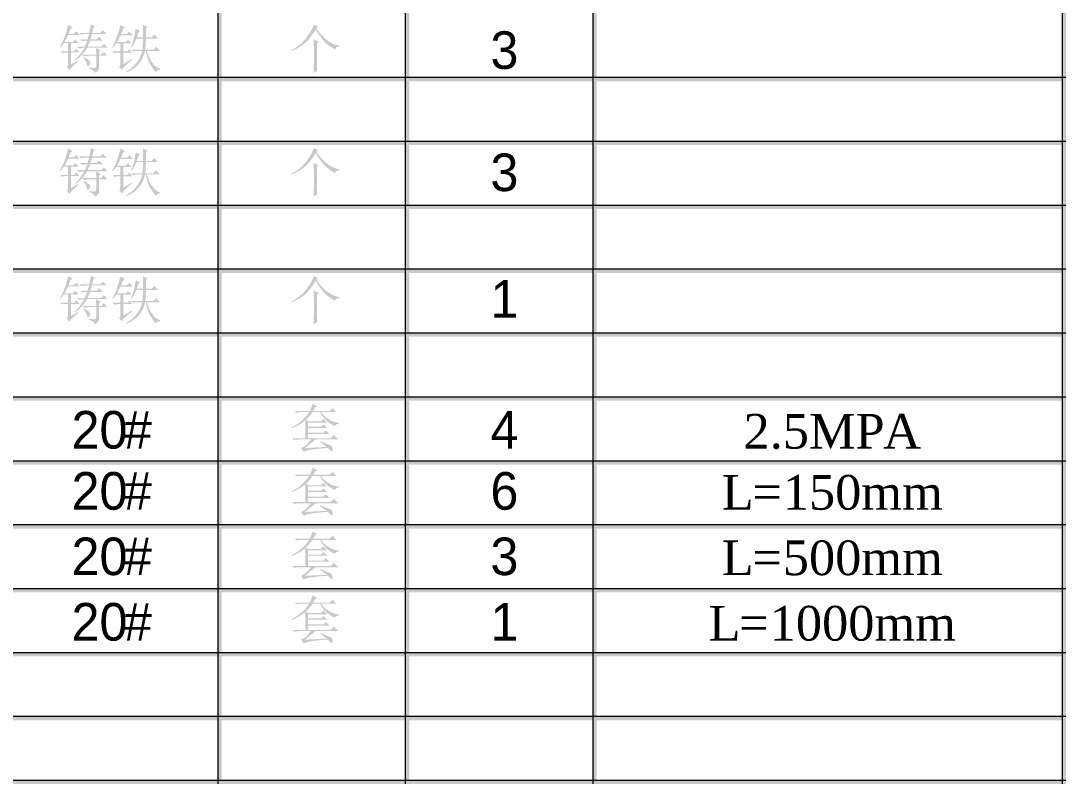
# Model space of a CAD drawing. Header units: millimetres. Extents: x 0 to 169, y 13 to 258.
# Drawn here: x 84.5 to 169, y 12.7 to 74.4 of the extents above; entities that cross this region are included whole.
import ezdxf

# ---------------------------------------------------------------- set-up
doc = ezdxf.new("R2010")
doc.units = ezdxf.units.MM

msp = doc.modelspace()

# ---------------------------------------------------------------- hatches: boundary and pattern name
h = msp.add_hatch(color=0)
h.dxf.hatch_style = 2
h.paths.add_polyline_path([(168.656, 12.706615), (168.994653, 12.706615), (168.994653, 258.105892), (168.656, 258.105892)])
h = msp.add_hatch(color=0)
h.dxf.hatch_style = 2
h.paths.add_polyline_path([(168.656, 12.706615), (168.994653, 12.706615), (168.994653, 257.767226), (168.656, 257.767226)])
h = msp.add_hatch(color=0)
h.dxf.hatch_style = 2
h.paths.add_polyline_path([(100.397028, 12.706615), (100.735691, 12.706615), (100.735691, 241.638226), (100.397028, 241.638226)])
h = msp.add_hatch(color=0)
h.dxf.hatch_style = 2
h.paths.add_polyline_path([(115.552361, 12.706615), (115.891024, 12.706615), (115.891024, 241.638226), (115.552361, 241.638226)])
h = msp.add_hatch(color=0)
h.dxf.hatch_style = 2
h.paths.add_polyline_path([(130.718278, 12.706615), (131.056941, 12.706615), (131.056941, 219.317976), (130.718278, 219.317976)])
h = msp.add_hatch(color=0)
h.paths.add_polyline_path([(89.214634, 73.436868), (90.02492, 73.436868), (90.069362, 73.640473), (90.103468, 73.821341), (90.127239, 73.979471), (90.140675, 74.114863), (90.504477, 73.949498), (90.372186, 73.866816), (90.256431, 73.436868), (90.917889, 73.436868), (91.132863, 73.651842), (91.430519, 73.337649), (90.239894, 73.337649), (90.107602, 72.907701), (90.603696, 72.907701), (90.835207, 73.106139), (91.116326, 72.808483), (90.091066, 72.808483), (89.983579, 72.548033), (89.892628, 72.328925), (90.967498, 72.328925), (91.215545, 72.543899), (91.496665, 72.229707), (89.859556, 72.229707), (89.641481, 71.908279), (89.400669, 71.621992), (89.137119, 71.370844), (88.850832, 71.154837), (88.817759, 71.204446), (89.048236, 71.435957), (89.260109, 71.684003), (89.453379, 71.948587), (89.628045, 72.229707), (89.594972, 72.229707), (89.388266, 72.217304), (89.198097, 72.180097), (89.049269, 72.328925), (89.661118, 72.328925), (89.752069, 72.531497), (89.859556, 72.808483), (89.843019, 72.808483), (89.636313, 72.79608), (89.446144, 72.758873), (89.297316, 72.907701), (89.892628, 72.907701), (90.008384, 73.337649), (89.760337, 73.337649), (89.553631, 73.325247), (89.363462, 73.28804)])
h.paths.add_polyline_path([(90.58716, 71.684003), (90.583026, 71.903112), (90.570623, 72.196634), (90.950962, 72.031269), (90.81867, 71.915514), (90.81867, 71.684003), (90.984035, 71.684003), (91.199009, 71.898977), (91.480128, 71.584785), (90.81867, 71.584785), (90.81867, 70.67528), (90.802134, 70.516116), (90.735988, 70.385891), (90.620233, 70.284606), (90.454868, 70.212259), (90.419728, 70.320779), (90.330845, 70.41483), (90.188218, 70.494412), (89.991847, 70.559524), (89.991847, 70.62567), (90.252296, 70.612579), (90.438332, 70.603622), (90.503444, 70.609909), (90.549953, 70.637383), (90.577858, 70.686562), (90.58716, 70.757962), (90.58716, 71.584785), (89.991847, 71.584785), (89.785141, 71.572382), (89.594972, 71.535175), (89.446144, 71.684003)])
h.paths.add_polyline_path([(89.578436, 71.46903), (89.749054, 71.376012), (89.880915, 71.295397), (89.974536, 71.227184), (90.030432, 71.171373), (90.087621, 71.080423), (90.107602, 71.006009), (90.091066, 70.931595), (90.041457, 70.840644), (89.983579, 70.76623), (89.942238, 70.741425), (89.88436, 70.778632), (89.843019, 70.890253), (89.799611, 71.016344), (89.735532, 71.146569), (89.650783, 71.280927), (89.545363, 71.41942)])
h.paths.add_polyline_path([(88.536639, 70.873717), (89.098878, 71.18791), (89.148488, 71.1383), (88.996042, 71.007559), (88.861167, 70.888186), (88.743861, 70.780183), (88.644126, 70.683548), (88.56196, 70.598282), (88.497365, 70.524384), (88.450339, 70.461856), (88.420884, 70.410696), (88.222446, 70.67528), (88.292726, 70.778632), (88.305128, 70.923326), (88.305128, 71.849368), (88.20591, 71.849368), (87.999204, 71.836966), (87.809035, 71.799759), (87.660207, 71.948587), (88.305128, 71.948587), (88.305128, 72.610045), (87.974399, 72.610045), (87.842108, 72.448815), (87.676743, 72.26278), (87.627134, 72.295852), (87.843141, 72.667923), (88.028143, 73.089602), (88.182139, 73.560891), (88.305128, 74.08179), (88.685467, 73.883352), (88.520102, 73.784134), (88.429152, 73.544355), (88.354738, 73.354186), (88.768149, 73.354186), (88.966587, 73.56916), (89.247707, 73.254967), (88.321665, 73.254967), (88.164569, 72.953177), (88.024009, 72.709264), (88.71854, 72.709264), (88.900441, 72.907701), (89.165024, 72.610045), (88.536639, 72.610045), (88.536639, 71.948587), (88.801222, 71.948587), (88.983123, 72.147024), (89.23117, 71.849368), (88.536639, 71.849368)])
h = msp.add_hatch(color=0)
h.paths.add_polyline_path([(93.844842, 72.973847), (93.745623, 72.761974), (93.646405, 72.572838), (93.547186, 72.40644), (93.447967, 72.26278), (93.398358, 72.295852), (93.515146, 72.580073), (93.617466, 72.920104), (93.705316, 73.315945), (93.778696, 73.767597), (94.142498, 73.56916), (94.010207, 73.503014), (93.983335, 73.426533), (93.952329, 73.329381), (93.917189, 73.211559), (93.877915, 73.073066), (94.374009, 73.073066), (94.369875, 73.602233), (94.357472, 74.098326), (94.737811, 73.899889), (94.605519, 73.784134), (94.605519, 73.073066), (95.06854, 73.073066), (95.283514, 73.304576), (95.58117, 72.973847), (94.605519, 72.973847), (94.584849, 72.510826), (94.55591, 72.080878), (95.217368, 72.080878), (95.432342, 72.312389), (95.729998, 71.98166), (94.671665, 71.98166), (94.764941, 71.694597), (94.871136, 71.43699), (94.99025, 71.208839), (95.122283, 71.010143), (95.267236, 70.840902), (95.425107, 70.701118), (95.595898, 70.590789), (95.779608, 70.509915), (95.779608, 70.443769), (95.663852, 70.439635), (95.564634, 70.410696), (95.481951, 70.356953), (95.415806, 70.278405), (95.265427, 70.435242), (95.128485, 70.6081), (95.004978, 70.796978), (94.894907, 71.001875), (94.798272, 71.222791), (94.715073, 71.459728), (94.64531, 71.712684), (94.588983, 71.98166), (94.539373, 71.98166), (94.454107, 71.679353), (94.338869, 71.400817), (94.193658, 71.146052), (94.018475, 70.915058), (93.813319, 70.707836), (93.578192, 70.524384), (93.313092, 70.364704), (93.018019, 70.228795), (92.984946, 70.278405), (93.240745, 70.442477), (93.470705, 70.620502), (93.674827, 70.81248), (93.85311, 71.018411), (94.005556, 71.238294), (94.132163, 71.47213), (94.232932, 71.719919), (94.307863, 71.98166), (93.944061, 71.98166), (93.737355, 71.969257), (93.547186, 71.93205), (93.398358, 72.080878), (94.324399, 72.080878), (94.374009, 72.973847)])
h.paths.add_polyline_path([(92.769972, 70.90679), (93.447967, 71.303665), (93.497576, 71.254056), (93.325494, 71.118405), (93.173048, 70.992573), (93.04024, 70.876559), (92.927069, 70.770364), (92.833534, 70.673988), (92.759637, 70.58743), (92.705377, 70.51069), (92.670753, 70.443769), (92.439243, 70.691816), (92.513657, 70.795169), (92.538462, 70.939863), (92.538462, 71.832832), (92.439243, 71.832832), (92.232537, 71.820429), (92.042368, 71.783222), (91.89354, 71.93205), (92.538462, 71.93205), (92.538462, 72.593509), (92.207733, 72.593509), (91.910076, 72.246243), (91.860467, 72.279316), (92.05167, 72.614179), (92.228403, 73.023457), (92.390667, 73.507148), (92.538462, 74.065253), (92.9188, 73.866816), (92.786509, 73.80067), (92.670753, 73.536087), (92.588071, 73.337649), (93.067628, 73.337649), (93.266066, 73.552623), (93.547186, 73.238431), (92.554998, 73.238431), (92.397902, 72.93664), (92.257342, 72.692727), (92.96841, 72.692727), (93.166847, 72.891165), (93.431431, 72.593509), (92.769972, 72.593509), (92.769972, 71.93205), (93.067628, 71.93205), (93.266066, 72.113951), (93.514113, 71.832832), (92.769972, 71.832832)])
h = msp.add_hatch(color=0)
h.paths.add_polyline_path([(108.164533, 70.195722), (108.171768, 70.501647), (108.176935, 70.757962), (108.180036, 70.964668), (108.181069, 71.121764), (108.181069, 72.21317), (108.176935, 72.539765), (108.164533, 72.924238), (108.561408, 72.709264), (108.429116, 72.610045), (108.429116, 70.956399), (108.445653, 70.361087)])
h.paths.add_polyline_path([(108.528335, 73.916425), (108.379507, 73.817207), (108.604902, 73.498966), (108.834949, 73.222583), (109.070162, 72.988575), (109.311061, 72.797458), (109.55282, 72.645443), (109.789929, 72.528052), (110.02187, 72.444767), (110.248127, 72.395071), (110.248127, 72.328925), (110.125137, 72.309288), (110.02075, 72.266914), (109.934968, 72.201801), (109.867788, 72.113951), (109.629043, 72.252444), (109.408901, 72.403339), (109.207363, 72.566637), (109.024429, 72.742337), (108.850796, 72.939741), (108.677163, 73.168151), (108.50353, 73.427566), (108.329898, 73.717988), (108.136628, 73.403795), (107.937157, 73.122675), (107.731484, 72.874628), (107.519611, 72.659655), (107.287067, 72.467418), (107.019383, 72.287584), (106.716559, 72.120153), (106.378595, 71.965123), (106.362059, 72.031269), (106.702176, 72.221438), (107.011804, 72.444681), (107.29146, 72.700996), (107.54166, 72.990384), (107.758615, 73.290107), (107.937846, 73.577428), (108.078836, 73.852347), (108.181069, 74.114863)])
h = msp.add_hatch(color=0)
h.dxf.hatch_style = 2
h.paths.add_polyline_path([(0.338667, 69.525003), (168.994667, 69.525003), (168.994667, 69.863677), (0.338667, 69.863677)])
h = msp.add_hatch(color=0)
h.dxf.hatch_style = 2
h.paths.add_polyline_path([(0.338667, 64.360337), (168.994667, 64.360337), (168.994667, 64.698989), (0.338667, 64.698989)])
h = msp.add_hatch(color=0)
h.paths.add_polyline_path([(89.214634, 63.446201), (90.02492, 63.446201), (90.069362, 63.649807), (90.103468, 63.830674), (90.127239, 63.988804), (90.140675, 64.124196), (90.504477, 63.958832), (90.372186, 63.876149), (90.256431, 63.446201), (90.917889, 63.446201), (91.132863, 63.661175), (91.430519, 63.346983), (90.239894, 63.346983), (90.107602, 62.917035), (90.603696, 62.917035), (90.835207, 63.115472), (91.116326, 62.817816), (90.091066, 62.817816), (89.983579, 62.557367), (89.892628, 62.338259), (90.967498, 62.338259), (91.215545, 62.553233), (91.496665, 62.23904), (89.859556, 62.23904), (89.641481, 61.917613), (89.400669, 61.631325), (89.137119, 61.380178), (88.850832, 61.16417), (88.817759, 61.21378), (89.048236, 61.44529), (89.260109, 61.693337), (89.453379, 61.95792), (89.628045, 62.23904), (89.594972, 62.23904), (89.388266, 62.226638), (89.198097, 62.189431), (89.049269, 62.338259), (89.661118, 62.338259), (89.752069, 62.54083), (89.859556, 62.817816), (89.843019, 62.817816), (89.636313, 62.805414), (89.446144, 62.768207), (89.297316, 62.917035), (89.892628, 62.917035), (90.008384, 63.346983), (89.760337, 63.346983), (89.553631, 63.33458), (89.363462, 63.297373)])
h.paths.add_polyline_path([(90.58716, 61.693337), (90.583026, 61.912445), (90.570623, 62.205967), (90.950962, 62.040602), (90.81867, 61.924847), (90.81867, 61.693337), (90.984035, 61.693337), (91.199009, 61.908311), (91.480128, 61.594118), (90.81867, 61.594118), (90.81867, 60.684613), (90.802134, 60.525449), (90.735988, 60.395225), (90.620233, 60.293939), (90.454868, 60.221592), (90.419728, 60.330113), (90.330845, 60.424164), (90.188218, 60.503745), (89.991847, 60.568858), (89.991847, 60.635003), (90.252296, 60.621912), (90.438332, 60.612955), (90.503444, 60.619242), (90.549953, 60.646717), (90.577858, 60.695896), (90.58716, 60.767295), (90.58716, 61.594118), (89.991847, 61.594118), (89.785141, 61.581716), (89.594972, 61.544509), (89.446144, 61.693337)])
h.paths.add_polyline_path([(89.578436, 61.478363), (89.749054, 61.385345), (89.880915, 61.30473), (89.974536, 61.236517), (90.030432, 61.180707), (90.087621, 61.089756), (90.107602, 61.015342), (90.091066, 60.940928), (90.041457, 60.849977), (89.983579, 60.775563), (89.942238, 60.750759), (89.88436, 60.787966), (89.843019, 60.899587), (89.799611, 61.025677), (89.735532, 61.155902), (89.650783, 61.290261), (89.545363, 61.428753)])
h.paths.add_polyline_path([(88.536639, 60.88305), (89.098878, 61.197243), (89.148488, 61.147634), (88.996042, 61.016892), (88.861167, 60.89752), (88.743861, 60.789516), (88.644126, 60.692881), (88.56196, 60.607615), (88.497365, 60.533718), (88.450339, 60.471189), (88.420884, 60.42003), (88.222446, 60.684613), (88.292726, 60.787966), (88.305128, 60.93266), (88.305128, 61.858701), (88.20591, 61.858701), (87.999204, 61.846299), (87.809035, 61.809092), (87.660207, 61.95792), (88.305128, 61.95792), (88.305128, 62.619378), (87.974399, 62.619378), (87.842108, 62.458148), (87.676743, 62.272113), (87.627134, 62.305186), (87.843141, 62.677256), (88.028143, 63.098936), (88.182139, 63.570225), (88.305128, 64.091123), (88.685467, 63.892686), (88.520102, 63.793467), (88.429152, 63.553688), (88.354738, 63.363519), (88.768149, 63.363519), (88.966587, 63.578493), (89.247707, 63.2643), (88.321665, 63.2643), (88.164569, 62.96251), (88.024009, 62.718597), (88.71854, 62.718597), (88.900441, 62.917035), (89.165024, 62.619378), (88.536639, 62.619378), (88.536639, 61.95792), (88.801222, 61.95792), (88.983123, 62.156358), (89.23117, 61.858701), (88.536639, 61.858701)])
h = msp.add_hatch(color=0)
h.paths.add_polyline_path([(93.844842, 62.983181), (93.745623, 62.771307), (93.646405, 62.582171), (93.547186, 62.415773), (93.447967, 62.272113), (93.398358, 62.305186), (93.515146, 62.589406), (93.617466, 62.929437), (93.705316, 63.325279), (93.778696, 63.776931), (94.142498, 63.578493), (94.010207, 63.512347), (93.983335, 63.435866), (93.952329, 63.338714), (93.917189, 63.220892), (93.877915, 63.082399), (94.374009, 63.082399), (94.369875, 63.611566), (94.357472, 64.10766), (94.737811, 63.909222), (94.605519, 63.793467), (94.605519, 63.082399), (95.06854, 63.082399), (95.283514, 63.31391), (95.58117, 62.983181), (94.605519, 62.983181), (94.584849, 62.52016), (94.55591, 62.090212), (95.217368, 62.090212), (95.432342, 62.321722), (95.729998, 61.990993), (94.671665, 61.990993), (94.764941, 61.70393), (94.871136, 61.446323), (94.99025, 61.218172), (95.122283, 61.019476), (95.267236, 60.850236), (95.425107, 60.710451), (95.595898, 60.600122), (95.779608, 60.519248), (95.779608, 60.453102), (95.663852, 60.448968), (95.564634, 60.42003), (95.481951, 60.366286), (95.415806, 60.287738), (95.265427, 60.444576), (95.128485, 60.617433), (95.004978, 60.806311), (94.894907, 61.011208), (94.798272, 61.232125), (94.715073, 61.469061), (94.64531, 61.722017), (94.588983, 61.990993), (94.539373, 61.990993), (94.454107, 61.688686), (94.338869, 61.41015), (94.193658, 61.155385), (94.018475, 60.924391), (93.813319, 60.717169), (93.578192, 60.533718), (93.313092, 60.374037), (93.018019, 60.238128), (92.984946, 60.287738), (93.240745, 60.451811), (93.470705, 60.629836), (93.674827, 60.821814), (93.85311, 61.027744), (94.005556, 61.247628), (94.132163, 61.481463), (94.232932, 61.729252), (94.307863, 61.990993), (93.944061, 61.990993), (93.737355, 61.978591), (93.547186, 61.941384), (93.398358, 62.090212), (94.324399, 62.090212), (94.374009, 62.983181)])
h.paths.add_polyline_path([(92.769972, 60.916123), (93.447967, 61.312998), (93.497576, 61.263389), (93.325494, 61.127738), (93.173048, 61.001906), (93.04024, 60.885893), (92.927069, 60.779697), (92.833534, 60.683321), (92.759637, 60.596763), (92.705377, 60.520023), (92.670753, 60.453102), (92.439243, 60.701149), (92.513657, 60.804502), (92.538462, 60.949196), (92.538462, 61.842165), (92.439243, 61.842165), (92.232537, 61.829763), (92.042368, 61.792556), (91.89354, 61.941384), (92.538462, 61.941384), (92.538462, 62.602842), (92.207733, 62.602842), (91.910076, 62.255576), (91.860467, 62.288649), (92.05167, 62.623513), (92.228403, 63.03279), (92.390667, 63.516481), (92.538462, 64.074587), (92.9188, 63.876149), (92.786509, 63.810003), (92.670753, 63.54542), (92.588071, 63.346983), (93.067628, 63.346983), (93.266066, 63.561957), (93.547186, 63.247764), (92.554998, 63.247764), (92.397902, 62.945974), (92.257342, 62.702061), (92.96841, 62.702061), (93.166847, 62.900498), (93.431431, 62.602842), (92.769972, 62.602842), (92.769972, 61.941384), (93.067628, 61.941384), (93.266066, 62.123285), (93.514113, 61.842165), (92.769972, 61.842165)])
h = msp.add_hatch(color=0)
h.paths.add_polyline_path([(108.164533, 60.205056), (108.171768, 60.51098), (108.176935, 60.767295), (108.180036, 60.974001), (108.181069, 61.131097), (108.181069, 62.222503), (108.176935, 62.549099), (108.164533, 62.933571), (108.561408, 62.718597), (108.429116, 62.619378), (108.429116, 60.965733), (108.445653, 60.37042)])
h.paths.add_polyline_path([(108.528335, 63.925759), (108.379507, 63.82654), (108.604902, 63.508299), (108.834949, 63.231916), (109.070162, 62.997908), (109.311061, 62.806792), (109.55282, 62.654777), (109.789929, 62.537385), (110.02187, 62.4541), (110.248127, 62.404405), (110.248127, 62.338259), (110.125137, 62.318622), (110.02075, 62.276247), (109.934968, 62.211135), (109.867788, 62.123285), (109.629043, 62.261778), (109.408901, 62.412673), (109.207363, 62.57597), (109.024429, 62.75167), (108.850796, 62.949074), (108.677163, 63.177484), (108.50353, 63.4369), (108.329898, 63.727321), (108.136628, 63.413128), (107.937157, 63.132009), (107.731484, 62.883962), (107.519611, 62.668988), (107.287067, 62.476752), (107.019383, 62.296918), (106.716559, 62.129486), (106.378595, 61.974457), (106.362059, 62.040602), (106.702176, 62.230772), (107.011804, 62.454014), (107.29146, 62.710329), (107.54166, 62.999717), (107.758615, 63.29944), (107.937846, 63.586761), (108.078836, 63.86168), (108.181069, 64.124196)])
h = msp.add_hatch(color=0)
h.dxf.hatch_style = 2
h.paths.add_polyline_path([(0.338667, 59.19567), (168.994667, 59.19567), (168.994667, 59.534344), (0.338667, 59.534344)])
h = msp.add_hatch(color=0)
h.dxf.hatch_style = 2
h.paths.add_polyline_path([(0.338667, 54.031003), (168.994667, 54.031003), (168.994667, 54.369677), (0.338667, 54.369677)])
h = msp.add_hatch(color=0)
h.paths.add_polyline_path([(89.214634, 53.116868), (90.02492, 53.116868), (90.069362, 53.320473), (90.103468, 53.501341), (90.127239, 53.659471), (90.140675, 53.794863), (90.504477, 53.629498), (90.372186, 53.546816), (90.256431, 53.116868), (90.917889, 53.116868), (91.132863, 53.331842), (91.430519, 53.017649), (90.239894, 53.017649), (90.107602, 52.587701), (90.603696, 52.587701), (90.835207, 52.786139), (91.116326, 52.488483), (90.091066, 52.488483), (89.983579, 52.228033), (89.892628, 52.008925), (90.967498, 52.008925), (91.215545, 52.223899), (91.496665, 51.909707), (89.859556, 51.909707), (89.641481, 51.588279), (89.400669, 51.301992), (89.137119, 51.050844), (88.850832, 50.834837), (88.817759, 50.884446), (89.048236, 51.115957), (89.260109, 51.364003), (89.453379, 51.628587), (89.628045, 51.909707), (89.594972, 51.909707), (89.388266, 51.897304), (89.198097, 51.860097), (89.049269, 52.008925), (89.661118, 52.008925), (89.752069, 52.211497), (89.859556, 52.488483), (89.843019, 52.488483), (89.636313, 52.47608), (89.446144, 52.438873), (89.297316, 52.587701), (89.892628, 52.587701), (90.008384, 53.017649), (89.760337, 53.017649), (89.553631, 53.005247), (89.363462, 52.96804)])
h.paths.add_polyline_path([(90.58716, 51.364003), (90.583026, 51.583112), (90.570623, 51.876634), (90.950962, 51.711269), (90.81867, 51.595514), (90.81867, 51.364003), (90.984035, 51.364003), (91.199009, 51.578977), (91.480128, 51.264785), (90.81867, 51.264785), (90.81867, 50.35528), (90.802134, 50.196116), (90.735988, 50.065891), (90.620233, 49.964606), (90.454868, 49.892259), (90.419728, 50.000779), (90.330845, 50.09483), (90.188218, 50.174412), (89.991847, 50.239524), (89.991847, 50.30567), (90.252296, 50.292579), (90.438332, 50.283622), (90.503444, 50.289909), (90.549953, 50.317383), (90.577858, 50.366562), (90.58716, 50.437962), (90.58716, 51.264785), (89.991847, 51.264785), (89.785141, 51.252382), (89.594972, 51.215175), (89.446144, 51.364003)])
h.paths.add_polyline_path([(89.578436, 51.14903), (89.749054, 51.056012), (89.880915, 50.975397), (89.974536, 50.907184), (90.030432, 50.851373), (90.087621, 50.760423), (90.107602, 50.686009), (90.091066, 50.611595), (90.041457, 50.520644), (89.983579, 50.44623), (89.942238, 50.421425), (89.88436, 50.458632), (89.843019, 50.570253), (89.799611, 50.696344), (89.735532, 50.826569), (89.650783, 50.960927), (89.545363, 51.09942)])
h.paths.add_polyline_path([(88.536639, 50.553717), (89.098878, 50.86791), (89.148488, 50.8183), (88.996042, 50.687559), (88.861167, 50.568186), (88.743861, 50.460183), (88.644126, 50.363548), (88.56196, 50.278282), (88.497365, 50.204384), (88.450339, 50.141856), (88.420884, 50.090696), (88.222446, 50.35528), (88.292726, 50.458632), (88.305128, 50.603326), (88.305128, 51.529368), (88.20591, 51.529368), (87.999204, 51.516966), (87.809035, 51.479759), (87.660207, 51.628587), (88.305128, 51.628587), (88.305128, 52.290045), (87.974399, 52.290045), (87.842108, 52.128815), (87.676743, 51.94278), (87.627134, 51.975852), (87.843141, 52.347923), (88.028143, 52.769602), (88.182139, 53.240891), (88.305128, 53.76179), (88.685467, 53.563352), (88.520102, 53.464134), (88.429152, 53.224355), (88.354738, 53.034186), (88.768149, 53.034186), (88.966587, 53.24916), (89.247707, 52.934967), (88.321665, 52.934967), (88.164569, 52.633177), (88.024009, 52.389264), (88.71854, 52.389264), (88.900441, 52.587701), (89.165024, 52.290045), (88.536639, 52.290045), (88.536639, 51.628587), (88.801222, 51.628587), (88.983123, 51.827024), (89.23117, 51.529368), (88.536639, 51.529368)])
h = msp.add_hatch(color=0)
h.paths.add_polyline_path([(93.844842, 52.653847), (93.745623, 52.441974), (93.646405, 52.252838), (93.547186, 52.08644), (93.447967, 51.94278), (93.398358, 51.975852), (93.515146, 52.260073), (93.617466, 52.600104), (93.705316, 52.995945), (93.778696, 53.447597), (94.142498, 53.24916), (94.010207, 53.183014), (93.983335, 53.106533), (93.952329, 53.009381), (93.917189, 52.891559), (93.877915, 52.753066), (94.374009, 52.753066), (94.369875, 53.282233), (94.357472, 53.778326), (94.737811, 53.579889), (94.605519, 53.464134), (94.605519, 52.753066), (95.06854, 52.753066), (95.283514, 52.984576), (95.58117, 52.653847), (94.605519, 52.653847), (94.584849, 52.190826), (94.55591, 51.760878), (95.217368, 51.760878), (95.432342, 51.992389), (95.729998, 51.66166), (94.671665, 51.66166), (94.764941, 51.374597), (94.871136, 51.11699), (94.99025, 50.888839), (95.122283, 50.690143), (95.267236, 50.520902), (95.425107, 50.381118), (95.595898, 50.270789), (95.779608, 50.189915), (95.779608, 50.123769), (95.663852, 50.119635), (95.564634, 50.090696), (95.481951, 50.036953), (95.415806, 49.958405), (95.265427, 50.115242), (95.128485, 50.2881), (95.004978, 50.476978), (94.894907, 50.681875), (94.798272, 50.902791), (94.715073, 51.139728), (94.64531, 51.392684), (94.588983, 51.66166), (94.539373, 51.66166), (94.454107, 51.359353), (94.338869, 51.080817), (94.193658, 50.826052), (94.018475, 50.595058), (93.813319, 50.387836), (93.578192, 50.204384), (93.313092, 50.044704), (93.018019, 49.908795), (92.984946, 49.958405), (93.240745, 50.122477), (93.470705, 50.300502), (93.674827, 50.49248), (93.85311, 50.698411), (94.005556, 50.918294), (94.132163, 51.15213), (94.232932, 51.399919), (94.307863, 51.66166), (93.944061, 51.66166), (93.737355, 51.649257), (93.547186, 51.61205), (93.398358, 51.760878), (94.324399, 51.760878), (94.374009, 52.653847)])
h.paths.add_polyline_path([(92.769972, 50.58679), (93.447967, 50.983665), (93.497576, 50.934056), (93.325494, 50.798405), (93.173048, 50.672573), (93.04024, 50.556559), (92.927069, 50.450364), (92.833534, 50.353988), (92.759637, 50.26743), (92.705377, 50.19069), (92.670753, 50.123769), (92.439243, 50.371816), (92.513657, 50.475169), (92.538462, 50.619863), (92.538462, 51.512832), (92.439243, 51.512832), (92.232537, 51.500429), (92.042368, 51.463222), (91.89354, 51.61205), (92.538462, 51.61205), (92.538462, 52.273509), (92.207733, 52.273509), (91.910076, 51.926243), (91.860467, 51.959316), (92.05167, 52.294179), (92.228403, 52.703457), (92.390667, 53.187148), (92.538462, 53.745253), (92.9188, 53.546816), (92.786509, 53.48067), (92.670753, 53.216087), (92.588071, 53.017649), (93.067628, 53.017649), (93.266066, 53.232623), (93.547186, 52.918431), (92.554998, 52.918431), (92.397902, 52.61664), (92.257342, 52.372727), (92.96841, 52.372727), (93.166847, 52.571165), (93.431431, 52.273509), (92.769972, 52.273509), (92.769972, 51.61205), (93.067628, 51.61205), (93.266066, 51.793951), (93.514113, 51.512832), (92.769972, 51.512832)])
h = msp.add_hatch(color=0)
h.paths.add_polyline_path([(108.164533, 49.875722), (108.171768, 50.181647), (108.176935, 50.437962), (108.180036, 50.644668), (108.181069, 50.801764), (108.181069, 51.89317), (108.176935, 52.219765), (108.164533, 52.604238), (108.561408, 52.389264), (108.429116, 52.290045), (108.429116, 50.636399), (108.445653, 50.041087)])
h.paths.add_polyline_path([(108.528335, 53.596425), (108.379507, 53.497207), (108.604902, 53.178966), (108.834949, 52.902583), (109.070162, 52.668575), (109.311061, 52.477458), (109.55282, 52.325443), (109.789929, 52.208052), (110.02187, 52.124767), (110.248127, 52.075071), (110.248127, 52.008925), (110.125137, 51.989288), (110.02075, 51.946914), (109.934968, 51.881801), (109.867788, 51.793951), (109.629043, 51.932444), (109.408901, 52.083339), (109.207363, 52.246637), (109.024429, 52.422337), (108.850796, 52.619741), (108.677163, 52.848151), (108.50353, 53.107566), (108.329898, 53.397988), (108.136628, 53.083795), (107.937157, 52.802675), (107.731484, 52.554628), (107.519611, 52.339655), (107.287067, 52.147418), (107.019383, 51.967584), (106.716559, 51.800153), (106.378595, 51.645123), (106.362059, 51.711269), (106.702176, 51.901438), (107.011804, 52.124681), (107.29146, 52.380996), (107.54166, 52.670384), (107.758615, 52.970107), (107.937846, 53.257428), (108.078836, 53.532347), (108.181069, 53.794863)])
h = msp.add_hatch(color=0)
h.dxf.hatch_style = 2
h.paths.add_polyline_path([(0.338667, 48.866337), (168.994667, 48.866337), (168.994667, 49.205011), (0.338667, 49.205011)])
h = msp.add_hatch(color=0)
h.dxf.hatch_style = 2
h.paths.add_polyline_path([(0.338667, 43.694615), (168.994667, 43.694615), (168.994667, 44.033288), (0.338667, 44.033288)])
h = msp.add_hatch(color=0)
h.dxf.hatch_style = 2
h.paths.add_polyline_path([(106.643179, 42.879698), (107.85034, 42.879698), (107.974364, 43.140147), (108.081851, 43.458474), (108.462189, 43.2435), (108.313361, 43.177354), (108.13146, 42.879698), (109.454377, 42.879698), (109.685887, 43.111208), (110.016616, 42.780479), (108.759845, 42.780479), (108.900492, 42.599612), (109.058191, 42.437348), (109.23346, 42.293687), (109.426816, 42.16863), (109.628268, 42.066311), (109.827136, 41.990863), (110.022904, 41.942287), (110.215054, 41.920583), (110.215054, 41.854437), (110.095164, 41.822398), (110.00008, 41.775889), (109.9298, 41.714911), (109.884325, 41.639464), (109.682787, 41.738768), (109.491584, 41.855127), (109.310716, 41.989055), (109.140184, 42.141069), (108.987222, 42.302214), (108.859064, 42.462841), (108.755711, 42.622435), (108.677163, 42.780479), (108.081851, 42.780479), (107.93509, 42.578941), (107.792463, 42.404275), (107.65397, 42.25648), (107.519611, 42.135557), (107.751122, 42.036339), (108.743309, 42.036339), (108.941747, 42.234776), (109.239403, 41.93712), (107.718049, 41.93712), (107.718049, 41.589854), (108.759845, 41.589854), (108.958283, 41.788292), (109.255939, 41.490635), (107.718049, 41.490635), (107.718049, 41.110297), (108.941747, 41.110297), (109.140184, 41.308734), (109.43784, 41.011078), (107.718049, 41.011078), (107.718049, 40.663813), (109.537059, 40.663813), (109.801642, 40.928396), (110.165444, 40.564594), (108.329898, 40.564594), (107.89995, 40.233865), (107.676707, 40.043695), (107.470002, 39.870062), (107.804865, 39.889441), (108.106655, 39.906236), (108.375373, 39.920447), (108.611017, 39.932074), (108.813589, 39.941118), (108.983088, 39.947577), (109.119513, 39.951453), (109.222866, 39.952745), (109.145352, 40.020958), (109.028563, 40.109841), (108.8725, 40.219395), (108.677163, 40.34962), (108.710236, 40.399229), (108.984121, 40.304145), (109.210464, 40.217328), (109.389264, 40.13878), (109.520523, 40.0685), (109.612507, 40.000201), (109.673485, 39.927251), (109.703457, 39.849134), (109.702424, 39.765332), (109.684854, 39.688937), (109.665217, 39.633729), (109.643512, 39.600225), (109.619741, 39.588943), (109.553595, 39.622016), (109.441974, 39.746039), (109.305549, 39.886599), (108.913841, 39.85344), (108.565542, 39.819764), (108.260651, 39.785055), (107.999168, 39.748795), (107.779027, 39.708574), (107.598159, 39.662668), (107.456566, 39.611594), (107.354247, 39.55587), (107.155809, 39.886599), (107.329442, 39.952745), (107.519611, 40.085036), (107.722183, 40.287608), (107.933023, 40.564594), (106.973908, 40.564594), (106.767202, 40.552191), (106.577033, 40.514984), (106.428205, 40.663813), (107.486538, 40.663813), (107.486538, 42.102484), (107.245726, 41.920583), (106.98631, 41.755219), (106.708291, 41.606391), (106.411668, 41.474099), (106.378595, 41.523708), (106.837482, 41.800694), (107.221955, 42.102484), (107.540282, 42.429079), (107.800731, 42.780479), (107.188882, 42.780479), (106.982176, 42.768077), (106.792007, 42.73087)])
h = msp.add_hatch(color=0)
h.dxf.hatch_style = 2
h.paths.add_polyline_path([(0.338667, 38.529948), (168.994667, 38.529948), (168.994667, 38.8686), (0.338667, 38.8686)])
h = msp.add_hatch(color=0)
h.dxf.hatch_style = 2
h.paths.add_polyline_path([(106.643179, 37.715031), (107.85034, 37.715031), (107.974364, 37.97548), (108.081851, 38.293807), (108.462189, 38.078833), (108.313361, 38.012687), (108.13146, 37.715031), (109.454377, 37.715031), (109.685887, 37.946542), (110.016616, 37.615813), (108.759845, 37.615813), (108.900492, 37.434945), (109.058191, 37.272681), (109.23346, 37.129021), (109.426816, 37.003964), (109.628268, 36.901644), (109.827136, 36.826197), (110.022904, 36.777621), (110.215054, 36.755917), (110.215054, 36.689771), (110.095164, 36.657731), (110.00008, 36.611223), (109.9298, 36.550244), (109.884325, 36.474797), (109.682787, 36.574102), (109.491584, 36.69046), (109.310716, 36.824388), (109.140184, 36.976403), (108.987222, 37.137547), (108.859064, 37.298175), (108.755711, 37.457769), (108.677163, 37.615813), (108.081851, 37.615813), (107.93509, 37.414274), (107.792463, 37.239608), (107.65397, 37.091813), (107.519611, 36.970891), (107.751122, 36.871672), (108.743309, 36.871672), (108.941747, 37.070109), (109.239403, 36.772453), (107.718049, 36.772453), (107.718049, 36.425187), (108.759845, 36.425187), (108.958283, 36.623625), (109.255939, 36.325969), (107.718049, 36.325969), (107.718049, 35.94563), (108.941747, 35.94563), (109.140184, 36.144068), (109.43784, 35.846411), (107.718049, 35.846411), (107.718049, 35.499146), (109.537059, 35.499146), (109.801642, 35.763729), (110.165444, 35.399927), (108.329898, 35.399927), (107.89995, 35.069198), (107.676707, 34.879029), (107.470002, 34.705396), (107.804865, 34.724774), (108.106655, 34.741569), (108.375373, 34.75578), (108.611017, 34.767408), (108.813589, 34.776451), (108.983088, 34.78291), (109.119513, 34.786786), (109.222866, 34.788078), (109.145352, 34.856291), (109.028563, 34.945174), (108.8725, 35.054729), (108.677163, 35.184953), (108.710236, 35.234563), (108.984121, 35.139478), (109.210464, 35.052661), (109.389264, 34.974113), (109.520523, 34.903833), (109.612507, 34.835534), (109.673485, 34.762584), (109.703457, 34.684467), (109.702424, 34.600665), (109.684854, 34.52427), (109.665217, 34.469062), (109.643512, 34.435559), (109.619741, 34.424276), (109.553595, 34.457349), (109.441974, 34.581372), (109.305549, 34.721932), (108.913841, 34.688773), (108.565542, 34.655097), (108.260651, 34.620388), (107.999168, 34.584128), (107.779027, 34.543907), (107.598159, 34.498001), (107.456566, 34.446928), (107.354247, 34.391203), (107.155809, 34.721932), (107.329442, 34.788078), (107.519611, 34.92037), (107.722183, 35.122941), (107.933023, 35.399927), (106.973908, 35.399927), (106.767202, 35.387525), (106.577033, 35.350318), (106.428205, 35.499146), (107.486538, 35.499146), (107.486538, 36.937818), (107.245726, 36.755917), (106.98631, 36.590552), (106.708291, 36.441724), (106.411668, 36.309432), (106.378595, 36.359042), (106.837482, 36.636027), (107.221955, 36.937818), (107.540282, 37.264413), (107.800731, 37.615813), (107.188882, 37.615813), (106.982176, 37.60341), (106.792007, 37.566203)])
h = msp.add_hatch(color=0)
h.dxf.hatch_style = 2
h.paths.add_polyline_path([(0.338667, 33.365281), (168.994667, 33.365281), (168.994667, 33.703955), (0.338667, 33.703955)])
h = msp.add_hatch(color=0)
h.dxf.hatch_style = 2
h.paths.add_polyline_path([(106.643179, 32.550365), (107.85034, 32.550365), (107.974364, 32.810814), (108.081851, 33.129141), (108.462189, 32.914167), (108.313361, 32.848021), (108.13146, 32.550365), (109.454377, 32.550365), (109.685887, 32.781875), (110.016616, 32.451146), (108.759845, 32.451146), (108.900492, 32.270278), (109.058191, 32.108014), (109.23346, 31.964354), (109.426816, 31.839297), (109.628268, 31.736978), (109.827136, 31.66153), (110.022904, 31.612954), (110.215054, 31.59125), (110.215054, 31.525104), (110.095164, 31.493065), (110.00008, 31.446556), (109.9298, 31.385578), (109.884325, 31.31013), (109.682787, 31.409435), (109.491584, 31.525793), (109.310716, 31.659721), (109.140184, 31.811736), (108.987222, 31.97288), (108.859064, 32.133508), (108.755711, 32.293102), (108.677163, 32.451146), (108.081851, 32.451146), (107.93509, 32.249608), (107.792463, 32.074941), (107.65397, 31.927147), (107.519611, 31.806224), (107.751122, 31.707005), (108.743309, 31.707005), (108.941747, 31.905443), (109.239403, 31.607786), (107.718049, 31.607786), (107.718049, 31.260521), (108.759845, 31.260521), (108.958283, 31.458958), (109.255939, 31.161302), (107.718049, 31.161302), (107.718049, 30.780964), (108.941747, 30.780964), (109.140184, 30.979401), (109.43784, 30.681745), (107.718049, 30.681745), (107.718049, 30.334479), (109.537059, 30.334479), (109.801642, 30.599063), (110.165444, 30.23526), (108.329898, 30.23526), (107.89995, 29.904531), (107.676707, 29.714362), (107.470002, 29.540729), (107.804865, 29.560108), (108.106655, 29.576903), (108.375373, 29.591114), (108.611017, 29.602741), (108.813589, 29.611784), (108.983088, 29.618244), (109.119513, 29.62212), (109.222866, 29.623411), (109.145352, 29.691624), (109.028563, 29.780508), (108.8725, 29.890062), (108.677163, 30.020286), (108.710236, 30.069896), (108.984121, 29.974811), (109.210464, 29.887995), (109.389264, 29.809447), (109.520523, 29.739167), (109.612507, 29.670868), (109.673485, 29.597918), (109.703457, 29.5198), (109.702424, 29.435998), (109.684854, 29.359603), (109.665217, 29.304396), (109.643512, 29.270892), (109.619741, 29.259609), (109.553595, 29.292682), (109.441974, 29.416706), (109.305549, 29.557266), (108.913841, 29.524107), (108.565542, 29.490431), (108.260651, 29.455721), (107.999168, 29.419462), (107.779027, 29.37924), (107.598159, 29.333334), (107.456566, 29.282261), (107.354247, 29.226536), (107.155809, 29.557266), (107.329442, 29.623411), (107.519611, 29.755703), (107.722183, 29.958275), (107.933023, 30.23526), (106.973908, 30.23526), (106.767202, 30.222858), (106.577033, 30.185651), (106.428205, 30.334479), (107.486538, 30.334479), (107.486538, 31.773151), (107.245726, 31.59125), (106.98631, 31.425885), (106.708291, 31.277057), (106.411668, 31.144766), (106.378595, 31.194375), (106.837482, 31.471361), (107.221955, 31.773151), (107.540282, 32.099746), (107.800731, 32.451146), (107.188882, 32.451146), (106.982176, 32.438743), (106.792007, 32.401536)])
h = msp.add_hatch(color=0)
h.dxf.hatch_style = 2
h.paths.add_polyline_path([(0.338667, 28.200615), (168.994667, 28.200615), (168.994667, 28.539288), (0.338667, 28.539288)])
h = msp.add_hatch(color=0)
h.dxf.hatch_style = 2
h.paths.add_polyline_path([(106.643179, 27.385698), (107.85034, 27.385698), (107.974364, 27.646147), (108.081851, 27.964474), (108.462189, 27.7495), (108.313361, 27.683354), (108.13146, 27.385698), (109.454377, 27.385698), (109.685887, 27.617208), (110.016616, 27.286479), (108.759845, 27.286479), (108.900492, 27.105612), (109.058191, 26.943348), (109.23346, 26.799687), (109.426816, 26.67463), (109.628268, 26.572311), (109.827136, 26.496863), (110.022904, 26.448287), (110.215054, 26.426583), (110.215054, 26.360438), (110.095164, 26.328398), (110.00008, 26.281889), (109.9298, 26.220911), (109.884325, 26.145464), (109.682787, 26.244768), (109.491584, 26.361127), (109.310716, 26.495055), (109.140184, 26.647069), (108.987222, 26.808214), (108.859064, 26.968841), (108.755711, 27.128435), (108.677163, 27.286479), (108.081851, 27.286479), (107.93509, 27.084941), (107.792463, 26.910275), (107.65397, 26.76248), (107.519611, 26.641557), (107.751122, 26.542339), (108.743309, 26.542339), (108.941747, 26.740776), (109.239403, 26.44312), (107.718049, 26.44312), (107.718049, 26.095854), (108.759845, 26.095854), (108.958283, 26.294292), (109.255939, 25.996635), (107.718049, 25.996635), (107.718049, 25.616297), (108.941747, 25.616297), (109.140184, 25.814734), (109.43784, 25.517078), (107.718049, 25.517078), (107.718049, 25.169813), (109.537059, 25.169813), (109.801642, 25.434396), (110.165444, 25.070594), (108.329898, 25.070594), (107.89995, 24.739865), (107.676707, 24.549695), (107.470002, 24.376063), (107.804865, 24.395441), (108.106655, 24.412236), (108.375373, 24.426447), (108.611017, 24.438074), (108.813589, 24.447118), (108.983088, 24.453577), (109.119513, 24.457453), (109.222866, 24.458745), (109.145352, 24.526958), (109.028563, 24.615841), (108.8725, 24.725395), (108.677163, 24.85562), (108.710236, 24.905229), (108.984121, 24.810145), (109.210464, 24.723328), (109.389264, 24.64478), (109.520523, 24.5745), (109.612507, 24.506201), (109.673485, 24.433251), (109.703457, 24.355134), (109.702424, 24.271332), (109.684854, 24.194937), (109.665217, 24.139729), (109.643512, 24.106225), (109.619741, 24.094943), (109.553595, 24.128016), (109.441974, 24.252039), (109.305549, 24.392599), (108.913841, 24.35944), (108.565542, 24.325764), (108.260651, 24.291055), (107.999168, 24.254795), (107.779027, 24.214574), (107.598159, 24.168668), (107.456566, 24.117594), (107.354247, 24.06187), (107.155809, 24.392599), (107.329442, 24.458745), (107.519611, 24.591036), (107.722183, 24.793608), (107.933023, 25.070594), (106.973908, 25.070594), (106.767202, 25.058191), (106.577033, 25.020984), (106.428205, 25.169813), (107.486538, 25.169813), (107.486538, 26.608484), (107.245726, 26.426583), (106.98631, 26.261219), (106.708291, 26.112391), (106.411668, 25.980099), (106.378595, 26.029708), (106.837482, 26.306694), (107.221955, 26.608484), (107.540282, 26.935079), (107.800731, 27.286479), (107.188882, 27.286479), (106.982176, 27.274077), (106.792007, 27.23687)])
h = msp.add_hatch(color=0)
h.dxf.hatch_style = 2
h.paths.add_polyline_path([(0.338667, 23.035948), (168.994667, 23.035948), (168.994667, 23.374622), (0.338667, 23.374622)])
h = msp.add_hatch(color=0)
h.dxf.hatch_style = 2
h.paths.add_polyline_path([(0.338667, 17.871281), (168.994667, 17.871281), (168.994667, 18.209934), (0.338667, 18.209934)])
h = msp.add_hatch(color=0)
h.dxf.hatch_style = 2
h.paths.add_polyline_path([(0, 12.706615), (168.994667, 12.706615), (168.994667, 13.045267), (0, 13.045267)])
h = msp.add_hatch(color=0)
h.dxf.hatch_style = 2
h.paths.add_polyline_path([(0.338667, 12.706615), (168.994667, 12.706615), (168.994667, 13.045267), (0.338667, 13.045267)])

# ---------------------------------------------------------------- linework, layer by layer
at = {"color": 0, "lineweight": 0}
for points in [[(168.677167, 258.084726), (168.677167, 12.727781)], [(100.418194, 241.617059), (100.418194, 12.727781)], [(115.573528, 241.617059), (115.573528, 12.727781)], [(130.739444, 219.296809), (130.739444, 12.727781)], [(0.359833, 69.842503), (168.9735, 69.842503)], [(0.359833, 64.677837), (168.9735, 64.677837)], [(0.359833, 59.51317), (168.9735, 59.51317)], [(0.359833, 54.348503), (168.9735, 54.348503)], [(0.359833, 49.183837), (168.9735, 49.183837)], [(0.359833, 44.012115), (168.9735, 44.012115)], [(0.359833, 38.847448), (168.9735, 38.847448)], [(0.359833, 33.682781), (168.9735, 33.682781)], [(0.359833, 28.518115), (168.9735, 28.518115)], [(0.359833, 23.353448), (168.9735, 23.353448)], [(0.359833, 18.188781), (168.9735, 18.188781)], [(0.021167, 13.024115), (168.9735, 13.024115)], [(0.359833, 13.024115), (168.9735, 13.024115)]]:
    msp.add_lwpolyline(points, dxfattribs=at)

# ---------------------------------------------------------------- texts
at = {"color": 0, "attachment_point": 1}
for s, insert, char_height in [('{\\fËÎÌå|b0|i0|c0;3}', (122.456222, 73.55937), 3.039533), ('{\\fËÎÌå|b0|i0|c0;3}', (122.456222, 63.681592), 3.039533), ('{\\fTimes New Roman|b0|i0|c0; }', (149.620111, 63.444526), 2.802467), ('{\\fËÎÌå|b0|i0|c0;1}', (122.456222, 53.451037), 3.039533), ('{\\fTimes New Roman|b0|i0|c0; }', (149.620111, 53.21397), 2.802467), ('{\\fËÎÌå|b0|i0|c0;20}', (88.589556, 42.867703), 3.039533), ('{\\fËÎÌå|b0|i0|c0;#}', (92.822889, 42.867703), 3.039533), ('{\\fËÎÌå|b0|i0|c0;4}', (122.456222, 42.867703), 3.039533), ('{\\fTimes New Roman|b0|i0|c0;2.5MP}', (142.917333, 42.630637), 2.802467), ('{\\fTimes New Roman|b0|i0|c0;A}', (154.206222, 42.630637), 2.802467), ('{\\fËÎÌå|b0|i0|c0;20}', (88.589556, 37.928815), 3.039533), ('{\\fËÎÌå|b0|i0|c0;#}', (92.822889, 37.928815), 3.039533), ('{\\fËÎÌå|b0|i0|c0;6}', (122.456222, 37.928815), 3.039533), ('{\\fTimes New Roman|b0|i0|c0;L}', (141.153444, 37.691748), 2.802467), ('{\\fTimes New Roman|b0|i0|c0;150mm}', (146.092333, 37.691748), 2.802467), ('{\\fTimes New Roman|b0|i0|c0;=}', (143.622889, 37.691748), 2.802467), ('{\\fËÎÌå|b0|i0|c0;20}', (88.589556, 32.637148), 3.039533), ('{\\fËÎÌå|b0|i0|c0;#}', (92.822889, 32.637148), 3.039533), ('{\\fËÎÌå|b0|i0|c0;3}', (122.456222, 32.637148), 3.039533), ('{\\fTimes New Roman|b0|i0|c0;L}', (141.153444, 32.400081), 2.802467), ('{\\fTimes New Roman|b0|i0|c0;500mm}', (146.092333, 32.400081), 2.802467), ('{\\fTimes New Roman|b0|i0|c0;=}', (143.622889, 32.400081), 2.802467), ('{\\fËÎÌå|b0|i0|c0;20}', (88.589556, 27.345481), 3.039533), ('{\\fËÎÌå|b0|i0|c0;#}', (92.822889, 27.345481), 3.039533), ('{\\fËÎÌå|b0|i0|c0;1}', (122.456222, 27.345481), 3.039533), ('{\\fTimes New Roman|b0|i0|c0;L}', (140.095111, 27.108415), 2.802467), ('{\\fTimes New Roman|b0|i0|c0;1000mm}', (145.034, 27.108415), 2.802467), ('{\\fTimes New Roman|b0|i0|c0;=}', (142.564556, 27.108415), 2.802467), ('{\\fTimes New Roman|b0|i0|c0; }', (149.620111, 16.877859), 2.802467)]:
    msp.add_mtext(s, dxfattribs=dict(at, insert=insert, char_height=char_height))

doc.saveas('drawing.dxf')
